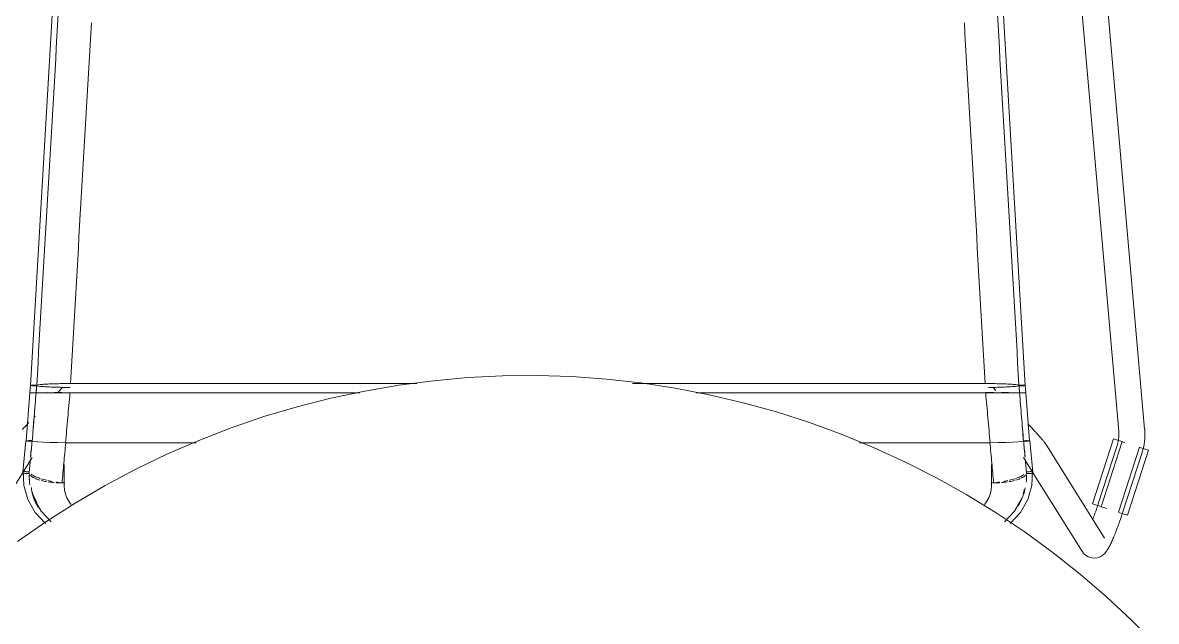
# Model space of a CAD drawing. Header units: millimetres. Extents: x 155927 to 326028, y -36033 to 97293.
# Drawn here: x 181258 to 181781, y 12592 to 12868 of the extents above; entities that cross this region are included whole.
import ezdxf

# ---------------------------------------------------------------- set-up
doc = ezdxf.new("R2010")
doc.units = ezdxf.units.MM
doc.header["$MEASUREMENT"] = 0
doc.layers.add('I-FURN', color=8, linetype='CONTINUOUS', lineweight=9)

msp = doc.modelspace()

# ---------------------------------------------------------------- linework, layer by layer
at = {"layer": 'I-FURN'}
for p, q in [((181775.83, 12680.44), (181736.88, 13123.77)), ((181726.58, 13103.89), (181763.88, 12679.39)), ((181261.88, 12700.57), (181281.16, 13032.48)), ((181720.68, 12700.57), (181701.4, 13032.48)), ((181463.62, 12704.2), (181447.69, 12702.77)), ((181479.6, 12704.99), (181463.62, 12704.2)), ((181495.6, 12705.13), (181479.6, 12704.99)), ((181511.59, 12704.64), (181495.6, 12705.13)), ((181527.55, 12703.51), (181511.59, 12704.64)), ((181543.45, 12701.74), (181527.55, 12703.51)), ((181261.87, 12700.57), (181261.6, 12697.21)), ((181261.94, 12700.6), (181261.88, 12700.57)), ((181261.88, 12700.57), (181261.94, 12700.54)), ((181262.13, 12700.62), (181261.94, 12700.6)), ((181261.94, 12700.54), (181262.13, 12700.51)), ((181262.42, 12700.64), (181262.13, 12700.62)), ((181262.13, 12700.51), (181262.43, 12700.49)), ((181262.8, 12700.66), (181262.42, 12700.64)), ((181262.43, 12700.49), (181262.81, 12700.47)), ((181263.25, 12700.67), (181262.8, 12700.66)), ((181262.81, 12700.47), (181263.26, 12700.46)), ((181263.74, 12700.68), (181263.25, 12700.67)), ((181263.26, 12700.46), (181263.75, 12700.46)), ((181264.24, 12700.68), (181263.74, 12700.68)), ((181263.75, 12700.46), (181264.25, 12700.46)), ((181264.71, 12700.67), (181264.24, 12700.68)), ((181264.25, 12700.46), (181264.72, 12700.47)), ((181265.6, 12700.88), (181264.71, 12700.67)), ((181264.72, 12700.47), (181265.62, 12700.26)), ((181267.35, 12701.07), (181265.6, 12700.88)), ((181265.62, 12700.26), (181267.37, 12700.07)), ((181269.85, 12701.23), (181267.35, 12701.07)), ((181267.37, 12700.07), (181269.87, 12699.9)), ((181272.98, 12701.36), (181269.85, 12701.23)), ((181269.87, 12699.9), (181272.99, 12699.78)), ((181276.54, 12701.43), (181272.98, 12701.36)), ((181272.99, 12699.78), (181276.54, 12699.7)), ((181276.84, 12699.82), (181274.27, 12697.15)), ((181280.33, 12701.46), (181276.54, 12701.43)), ((181276.54, 12699.7), (181280.22, 12699.67)), ((181440.08, 12701.46), (181280.33, 12701.46)), ((181280.33, 12701.46), (181440.08, 12701.46)), ((181416.05, 12698.02), (181400.4, 12694.7)), ((181431.82, 12700.71), (181416.05, 12698.02)), ((181447.69, 12702.77), (181431.82, 12700.71)), ((181702.23, 12701.46), (181539.63, 12701.46)), ((181539.63, 12701.46), (181702.23, 12701.46)), ((181559.27, 12699.34), (181543.45, 12701.74)), ((181574.98, 12696.3), (181559.27, 12699.34)), ((181706.02, 12701.43), (181702.23, 12701.46)), ((181703.77, 12699.68), (181706.02, 12699.7)), ((181707.19, 12698.29), (181705.72, 12699.82)), ((181709.58, 12701.36), (181706.02, 12701.43)), ((181706.02, 12699.7), (181709.57, 12699.78)), ((181709.57, 12699.78), (181712.69, 12699.9)), ((181712.71, 12701.23), (181709.58, 12701.36)), ((181712.69, 12699.9), (181715.19, 12700.07)), ((181715.21, 12701.07), (181712.71, 12701.23)), ((181715.19, 12700.07), (181716.94, 12700.26)), ((181716.96, 12700.88), (181715.21, 12701.07)), ((181716.94, 12700.26), (181717.84, 12700.47)), ((181717.85, 12700.67), (181716.96, 12700.88)), ((181717.84, 12700.47), (181718.31, 12700.46)), ((181718.32, 12700.68), (181717.85, 12700.67)), ((181718.31, 12700.46), (181718.81, 12700.46)), ((181718.82, 12700.68), (181718.32, 12700.68)), ((181718.81, 12700.46), (181719.3, 12700.46)), ((181719.31, 12700.67), (181718.82, 12700.68)), ((181719.3, 12700.46), (181719.75, 12700.47)), ((181719.76, 12700.66), (181719.31, 12700.67)), ((181719.75, 12700.47), (181720.13, 12700.49)), ((181720.14, 12700.64), (181719.76, 12700.66)), ((181720.13, 12700.49), (181720.43, 12700.51)), ((181720.43, 12700.62), (181720.14, 12700.64)), ((181720.62, 12700.6), (181720.43, 12700.62)), ((181720.43, 12700.51), (181720.62, 12700.54)), ((181720.68, 12700.57), (181720.62, 12700.6)), ((181720.62, 12700.54), (181720.68, 12700.57)), ((181720.69, 12700.57), (181720.96, 12697.21)), ((181259.78, 12675.01), (181261.6, 12697.21)), ((181261.67, 12697.21), (181261.6, 12697.21)), ((181261.6, 12697.21), (181261.67, 12697.21)), ((181261.67, 12697.21), (181261.6, 12697.21)), ((181261.6, 12697.21), (181261.67, 12697.21)), ((181261.86, 12697.2), (181261.67, 12697.21)), ((181261.67, 12697.21), (181261.86, 12697.21)), ((181261.86, 12697.21), (181261.67, 12697.21)), ((181261.67, 12697.21), (181261.85, 12697.2)), ((181261.85, 12697.2), (181262.15, 12697.2)), ((181261.86, 12697.21), (181262.15, 12697.21)), ((181262.15, 12697.21), (181261.86, 12697.21)), ((181262.15, 12697.2), (181261.86, 12697.2)), ((181262.15, 12697.21), (181262.54, 12697.22)), ((181262.53, 12697.22), (181262.15, 12697.21)), ((181262.53, 12697.2), (181262.15, 12697.2)), ((181262.15, 12697.2), (181262.53, 12697.2)), ((181262.99, 12697.22), (181262.53, 12697.22)), ((181262.98, 12697.2), (181262.53, 12697.2)), ((181262.53, 12697.2), (181262.98, 12697.2)), ((181262.54, 12697.22), (181262.99, 12697.22)), ((181263.47, 12697.2), (181262.98, 12697.2)), ((181262.98, 12697.2), (181263.47, 12697.2)), ((181262.99, 12697.22), (181263.48, 12697.22)), ((181263.48, 12697.22), (181262.99, 12697.22)), ((181263.97, 12697.2), (181263.47, 12697.2)), ((181263.47, 12697.2), (181263.97, 12697.2)), ((181263.48, 12697.22), (181263.98, 12697.22)), ((181263.97, 12697.22), (181263.48, 12697.22)), ((181264.44, 12697.22), (181263.97, 12697.22)), ((181264.44, 12697.2), (181263.97, 12697.2)), ((181263.97, 12697.2), (181264.44, 12697.2)), ((181263.98, 12697.22), (181264.45, 12697.22)), ((181265.33, 12697.19), (181264.44, 12697.2)), ((181264.44, 12697.2), (181265.32, 12697.19)), ((181265.32, 12697.19), (181267.07, 12697.17)), ((181267.07, 12697.17), (181265.33, 12697.19)), ((181265.34, 12697.23), (181267.1, 12697.24)), ((181267.09, 12697.24), (181265.34, 12697.23)), ((181267.07, 12697.17), (181269.58, 12697.16)), ((181269.57, 12697.16), (181267.08, 12697.17)), ((181269.59, 12697.26), (181267.09, 12697.24)), ((181267.1, 12697.24), (181269.59, 12697.26)), ((181272.71, 12697.15), (181269.58, 12697.16)), ((181269.58, 12697.16), (181272.71, 12697.15)), ((181276.27, 12697.27), (181272.71, 12697.26)), ((181276.28, 12697.15), (181272.71, 12697.15)), ((181272.71, 12697.15), (181276.28, 12697.15)), ((181272.72, 12697.26), (181276.27, 12697.27)), ((181280.06, 12697.15), (181276.28, 12697.15)), ((181276.28, 12697.15), (181280.06, 12697.15)), ((181413.8, 12697.15), (181280.06, 12697.15)), ((181280.06, 12697.15), (181413.8, 12697.15)), ((181400.4, 12694.7), (181384.89, 12690.75)), ((181702.5, 12697.15), (181568.86, 12697.15)), ((181568.86, 12697.15), (181702.5, 12697.15)), ((181590.55, 12692.64), (181574.98, 12696.3)), ((181605.97, 12688.36), (181590.55, 12692.64)), ((181706.28, 12697.15), (181702.5, 12697.15)), ((181702.5, 12697.15), (181706.28, 12697.15)), ((181702.51, 12697.27), (181706.29, 12697.27)), ((181706.29, 12697.27), (181702.51, 12697.27)), ((181709.85, 12697.15), (181706.28, 12697.15)), ((181706.28, 12697.15), (181709.85, 12697.15)), ((181709.84, 12697.26), (181712.97, 12697.26)), ((181712.97, 12697.26), (181709.85, 12697.26)), ((181712.98, 12697.16), (181709.85, 12697.15)), ((181709.85, 12697.15), (181712.98, 12697.16)), ((181712.97, 12697.26), (181715.46, 12697.24)), ((181715.47, 12697.24), (181712.97, 12697.26)), ((181712.98, 12697.16), (181715.49, 12697.17)), ((181715.48, 12697.17), (181712.99, 12697.16)), ((181715.46, 12697.24), (181717.22, 12697.23)), ((181717.22, 12697.23), (181715.47, 12697.24)), ((181717.23, 12697.19), (181715.49, 12697.17)), ((181715.49, 12697.17), (181717.24, 12697.19)), ((181718.12, 12697.2), (181717.23, 12697.19)), ((181717.24, 12697.19), (181718.12, 12697.2)), ((181718.11, 12697.22), (181718.58, 12697.22)), ((181718.59, 12697.22), (181718.12, 12697.22)), ((181718.59, 12697.2), (181718.12, 12697.2)), ((181718.12, 12697.2), (181718.59, 12697.2)), ((181718.58, 12697.22), (181719.08, 12697.22)), ((181719.08, 12697.22), (181718.59, 12697.22)), ((181719.09, 12697.2), (181718.59, 12697.2)), ((181718.59, 12697.2), (181719.09, 12697.2)), ((181719.08, 12697.22), (181719.57, 12697.22)), ((181719.57, 12697.22), (181719.08, 12697.22)), ((181719.58, 12697.2), (181719.09, 12697.2)), ((181719.09, 12697.2), (181719.58, 12697.2)), ((181719.57, 12697.22), (181720.02, 12697.22)), ((181720.03, 12697.22), (181719.57, 12697.22)), ((181720.03, 12697.2), (181719.58, 12697.2)), ((181719.58, 12697.2), (181720.03, 12697.2)), ((181720.02, 12697.22), (181720.41, 12697.21)), ((181720.41, 12697.21), (181720.03, 12697.22)), ((181720.41, 12697.2), (181720.03, 12697.2)), ((181720.03, 12697.2), (181720.41, 12697.2)), ((181720.7, 12697.2), (181720.41, 12697.2)), ((181720.41, 12697.2), (181720.71, 12697.2)), ((181720.89, 12697.21), (181720.96, 12697.21)), ((181720.96, 12697.21), (181720.89, 12697.21)), ((181720.89, 12697.21), (181720.96, 12697.21)), ((181720.96, 12697.21), (181720.89, 12697.21)), ((181722.78, 12675.01), (181720.96, 12697.21)), ((181384.89, 12690.75), (181369.56, 12686.19)), ((181621.2, 12683.47), (181605.97, 12688.36)), ((181259.8, 12682.05), (181260.24, 12682.52)), ((181260.24, 12682.52), (181260.69, 12683)), ((181260.69, 12683), (181261.15, 12683.48)), ((181263.5, 12685.97), (181263.99, 12686.47)), ((181369.56, 12686.19), (181354.42, 12681.02)), ((181636.22, 12677.97), (181621.2, 12683.47)), ((181722.76, 12682.05), (181722.32, 12682.52)), ((181258.13, 12680.25), (181258.53, 12680.69)), ((181258.53, 12680.69), (181258.95, 12681.13)), ((181258.95, 12681.13), (181259.37, 12681.59)), ((181259.37, 12681.59), (181259.8, 12682.05)), ((181354.42, 12681.02), (181339.5, 12675.24)), ((181651.02, 12671.88), (181636.22, 12677.97)), ((181723.19, 12681.59), (181722.76, 12682.05)), ((181723.61, 12681.13), (181723.19, 12681.59)), ((181724.03, 12680.69), (181723.61, 12681.13)), ((181724.43, 12680.25), (181724.03, 12680.69)), ((181724.82, 12679.83), (181724.43, 12680.25)), ((181725.2, 12679.41), (181724.82, 12679.83)), ((181725.57, 12679.01), (181725.2, 12679.41)), ((181725.93, 12678.62), (181725.57, 12679.01)), ((181726.27, 12678.24), (181725.93, 12678.62)), ((181726.6, 12677.88), (181726.27, 12678.24)), ((181726.91, 12677.53), (181726.6, 12677.88)), ((181727.22, 12677.19), (181726.91, 12677.53)), ((181727.5, 12676.87), (181727.22, 12677.19)), ((181763.88, 12679.39), (181763.92, 12678.73)), ((181763.93, 12677.41), (181763.9, 12676.75)), ((181763.92, 12678.73), (181763.94, 12678.07)), ((181763.94, 12678.07), (181763.93, 12677.41)), ((181775.84, 12680.39), (181775.83, 12680.44)), ((181775.91, 12679.25), (181775.84, 12680.39)), ((181775.86, 12675.83), (181775.92, 12676.97)), ((181775.94, 12678.11), (181775.91, 12679.25)), ((181775.92, 12676.97), (181775.94, 12678.11)), ((181258.35, 12660.52), (181259.77, 12675.01)), ((181259.84, 12675.03), (181259.77, 12675.01)), ((181259.77, 12675.01), (181259.84, 12674.98)), ((181259.78, 12675.01), (181259.84, 12675.03)), ((181259.84, 12674.98), (181259.78, 12675.01)), ((181260.02, 12675.06), (181259.84, 12675.03)), ((181259.84, 12675.03), (181260.03, 12675.06)), ((181259.84, 12674.98), (181260.03, 12674.96)), ((181260.32, 12675.08), (181260.02, 12675.06)), ((181260.03, 12675.06), (181260.32, 12675.08)), ((181260.03, 12674.96), (181260.33, 12674.94)), ((181260.33, 12674.94), (181260.03, 12674.96)), ((181260.33, 12674.94), (181260.71, 12674.92)), ((181260.71, 12674.92), (181260.33, 12674.94)), ((181261.15, 12675.11), (181260.7, 12675.1)), ((181260.7, 12675.1), (181261.15, 12675.11)), ((181260.71, 12674.92), (181261.16, 12674.91)), ((181261.17, 12674.91), (181260.71, 12674.92)), ((181261.64, 12675.11), (181261.15, 12675.11)), ((181261.15, 12675.11), (181261.64, 12675.11)), ((181261.16, 12674.91), (181261.65, 12674.9)), ((181261.66, 12674.9), (181261.17, 12674.91)), ((181262.14, 12675.11), (181261.64, 12675.11)), ((181261.64, 12675.11), (181262.14, 12675.11)), ((181261.65, 12674.9), (181262.15, 12674.91)), ((181262.16, 12674.91), (181261.66, 12674.9)), ((181262.61, 12675.1), (181262.14, 12675.11)), ((181262.14, 12675.11), (181262.61, 12675.1)), ((181262.15, 12674.91), (181262.62, 12674.92)), ((181262.63, 12674.92), (181262.16, 12674.91)), ((181262.62, 12674.92), (181263.51, 12674.72)), ((181263.51, 12674.72), (181262.63, 12674.92)), ((181265.23, 12674.55), (181263.51, 12674.72)), ((181263.51, 12674.72), (181265.25, 12674.54)), ((181267.69, 12674.39), (181265.25, 12674.54)), ((181265.25, 12674.54), (181267.73, 12674.39)), ((181270.76, 12674.28), (181267.72, 12674.39)), ((181267.73, 12674.39), (181270.83, 12674.28)), ((181274.27, 12674.21), (181270.82, 12674.28)), ((181270.83, 12674.28), (181274.26, 12674.21)), ((181274.36, 12674.2), (181278.12, 12674.18)), ((181278, 12674.18), (181274.36, 12674.2)), ((181278.12, 12674.18), (181338.24, 12674.18)), ((181338.24, 12674.18), (181278.12, 12674.18)), ((181339.5, 12675.24), (181324.82, 12668.88)), ((181644.32, 12674.18), (181704.44, 12674.18)), ((181704.44, 12674.18), (181644.32, 12674.18)), ((181665.55, 12665.2), (181651.02, 12671.88)), ((181704.44, 12674.18), (181708.2, 12674.2)), ((181708.2, 12674.2), (181704.56, 12674.18)), ((181711.74, 12674.28), (181708.29, 12674.21)), ((181708.3, 12674.21), (181711.73, 12674.28)), ((181711.73, 12674.28), (181714.83, 12674.39)), ((181714.84, 12674.39), (181711.8, 12674.28)), ((181714.83, 12674.39), (181717.31, 12674.54)), ((181717.31, 12674.54), (181714.87, 12674.39)), ((181717.31, 12674.54), (181719.05, 12674.72)), ((181719.05, 12674.72), (181717.33, 12674.55)), ((181719.93, 12674.92), (181719.05, 12674.72)), ((181719.05, 12674.72), (181719.94, 12674.92)), ((181720.4, 12674.91), (181719.93, 12674.92)), ((181719.94, 12674.92), (181720.41, 12674.91)), ((181720.42, 12675.11), (181719.95, 12675.1)), ((181719.95, 12675.1), (181720.42, 12675.11)), ((181720.9, 12674.9), (181720.4, 12674.91)), ((181720.41, 12674.91), (181720.91, 12674.9)), ((181721.39, 12674.91), (181720.9, 12674.9)), ((181720.91, 12674.9), (181721.4, 12674.91)), ((181721.41, 12675.11), (181720.92, 12675.11)), ((181720.92, 12675.11), (181721.41, 12675.11)), ((181721.85, 12674.92), (181721.39, 12674.91)), ((181721.4, 12674.91), (181721.85, 12674.92)), ((181721.86, 12675.1), (181721.41, 12675.11)), ((181721.41, 12675.11), (181721.86, 12675.1)), ((181721.85, 12674.92), (181722.23, 12674.94)), ((181722.23, 12674.94), (181721.85, 12674.92)), ((181722.24, 12675.08), (181721.86, 12675.1)), ((181721.86, 12675.1), (181722.24, 12675.08)), ((181722.23, 12674.94), (181722.53, 12674.96)), ((181722.53, 12674.96), (181722.23, 12674.94)), ((181722.54, 12675.06), (181722.24, 12675.08)), ((181722.24, 12675.08), (181722.53, 12675.06)), ((181722.53, 12675.06), (181722.72, 12675.03)), ((181722.53, 12674.96), (181722.72, 12674.98)), ((181722.72, 12675.03), (181722.54, 12675.06)), ((181722.79, 12675.01), (181722.72, 12675.03)), ((181722.72, 12675.03), (181722.78, 12675.01)), ((181722.78, 12675.01), (181722.72, 12674.98)), ((181722.72, 12674.98), (181722.79, 12675.01)), ((181724.21, 12660.52), (181722.79, 12675.01)), ((181727.78, 12676.56), (181727.5, 12676.87)), ((181728.03, 12676.27), (181727.78, 12676.56)), ((181728.28, 12675.99), (181728.03, 12676.27)), ((181728.51, 12675.72), (181728.28, 12675.99)), ((181728.72, 12675.47), (181728.51, 12675.72)), ((181728.92, 12675.23), (181728.72, 12675.47)), ((181729.11, 12675), (181728.92, 12675.23)), ((181729.29, 12674.77), (181729.11, 12675)), ((181729.47, 12674.55), (181729.29, 12674.77)), ((181729.64, 12674.32), (181729.47, 12674.55)), ((181729.82, 12674.07), (181729.64, 12674.32)), ((181730.04, 12673.74), (181729.82, 12674.07)), ((181757.34, 12630.16), (181730.04, 12673.74)), ((181761.39, 12675.98), (181751.7, 12645.97)), ((181763.13, 12672.83), (181754.42, 12646.02)), ((181755.74, 12644.66), (181765.43, 12674.67)), ((181761.39, 12675.98), (181763.34, 12675.35)), ((181763.14, 12672.86), (181763.13, 12672.83)), ((181763.33, 12673.49), (181763.14, 12672.86)), ((181763.5, 12674.13), (181763.33, 12673.49)), ((181763.34, 12675.35), (181765.31, 12674.71)), ((181763.64, 12674.78), (181763.5, 12674.13)), ((181763.75, 12675.43), (181763.64, 12674.78)), ((181763.84, 12676.09), (181763.75, 12675.43)), ((181773.5, 12672.07), (181763.81, 12642.06)), ((181763.9, 12676.75), (181763.84, 12676.09)), ((181765.53, 12674.64), (181766.69, 12674.26)), ((181773.62, 12672.03), (181775.59, 12671.39)), ((181775.16, 12671.32), (181775.4, 12672.44)), ((181775.4, 12672.44), (181775.6, 12673.56)), ((181775.6, 12673.56), (181775.76, 12674.69)), ((181775.76, 12674.69), (181775.86, 12675.83)), ((181258.65, 12660.92), (181262.69, 12667.37)), ((181324.82, 12668.88), (181310.41, 12661.93)), ((181719.87, 12667.37), (181723.91, 12660.92)), ((181765.83, 12642.31), (181774.54, 12669.12)), ((181777.54, 12670.76), (181767.86, 12640.75)), ((181774.54, 12669.12), (181774.87, 12670.21)), ((181774.87, 12670.21), (181775.16, 12671.32)), ((181775.59, 12671.39), (181777.54, 12670.76)), ((181258.47, 12661.41), (181258.76, 12654.5)), ((181277.41, 12664.14), (181277.41, 12654.38)), ((181310.41, 12661.93), (181296.29, 12654.41)), ((181679.81, 12657.94), (181665.55, 12665.2)), ((181705.15, 12654.38), (181705.15, 12664.14)), ((181724.09, 12661.41), (181723.8, 12654.5)), ((181235.39, 12623.79), (181258.42, 12660.55)), ((181693.77, 12650.12), (181679.81, 12657.94)), ((181724.14, 12660.55), (181747.17, 12623.79)), ((181258.76, 12654.5), (181260.63, 12647.98)), ((181277.47, 12655.63), (181276.42, 12655.63)), ((181296.29, 12654.41), (181282.48, 12646.33)), ((181706.14, 12655.63), (181705.09, 12655.63)), ((181723.8, 12654.5), (181721.93, 12647.98)), ((181260.63, 12647.98), (181264.02, 12641.97)), ((181263.34, 12648.38), (181266.71, 12642.55)), ((181282.48, 12646.33), (181269, 12637.71)), ((181707.4, 12641.75), (181693.77, 12650.12)), ((181719.22, 12648.38), (181715.85, 12642.55)), ((181721.93, 12647.98), (181718.54, 12641.97)), ((181753.65, 12645.34), (181751.7, 12645.97)), ((181754.08, 12645), (181754.31, 12645.69)), ((181754.31, 12645.69), (181754.42, 12646.02)), ((181264.02, 12641.97), (181268.77, 12636.82)), ((181266.71, 12642.55), (181271.39, 12637.64)), ((181720.69, 12632.83), (181707.4, 12641.75)), ((181715.85, 12642.55), (181711.17, 12637.64)), ((181718.54, 12641.97), (181713.79, 12636.82)), ((181752.21, 12639.66), (181752.45, 12640.3)), ((181752.45, 12640.3), (181752.68, 12640.95)), ((181752.68, 12640.95), (181752.92, 12641.6)), ((181752.92, 12641.6), (181753.15, 12642.27)), ((181753.15, 12642.27), (181753.39, 12642.94)), ((181753.39, 12642.94), (181753.62, 12643.62)), ((181753.62, 12643.62), (181753.85, 12644.31)), ((181755.62, 12644.7), (181753.65, 12645.34)), ((181753.85, 12644.31), (181754.08, 12645)), ((181755.84, 12644.63), (181758.32, 12643.83)), ((181765.9, 12641.38), (181763.93, 12642.02)), ((181764.94, 12639.64), (181765.19, 12640.38)), ((181765.19, 12640.38), (181765.44, 12641.11)), ((181765.44, 12641.11), (181765.68, 12641.85)), ((181765.68, 12641.85), (181765.83, 12642.31)), ((181767.86, 12640.75), (181765.9, 12641.38)), ((181269, 12637.71), (181255.88, 12628.56)), ((181751.98, 12639.04), (181752.21, 12639.66)), ((181763.17, 12634.71), (181763.42, 12635.38)), ((181763.42, 12635.38), (181763.68, 12636.07)), ((181763.68, 12636.07), (181763.93, 12636.77)), ((181763.93, 12636.77), (181764.19, 12637.48)), ((181764.19, 12637.48), (181764.44, 12638.19)), ((181764.44, 12638.19), (181764.69, 12638.92)), ((181764.69, 12638.92), (181764.94, 12639.64)), ((181733.61, 12623.4), (181720.69, 12632.83)), ((181761.17, 12629.77), (181761.42, 12630.34)), ((181761.42, 12630.34), (181761.66, 12630.92)), ((181761.66, 12630.92), (181761.91, 12631.51)), ((181761.91, 12631.51), (181762.16, 12632.12)), ((181762.16, 12632.12), (181762.41, 12632.75)), ((181762.41, 12632.75), (181762.66, 12633.39)), ((181762.66, 12633.39), (181762.91, 12634.04)), ((181762.91, 12634.04), (181763.17, 12634.71)), ((181758.35, 12624.32), (181758.6, 12624.7)), ((181758.6, 12624.7), (181758.84, 12625.1)), ((181758.84, 12625.1), (181759.08, 12625.5)), ((181759.08, 12625.5), (181759.31, 12625.91)), ((181759.31, 12625.91), (181759.54, 12626.33)), ((181759.54, 12626.33), (181759.77, 12626.77)), ((181759.77, 12626.77), (181760, 12627.23)), ((181760, 12627.23), (181760.23, 12627.7)), ((181760.23, 12627.7), (181760.46, 12628.19)), ((181760.46, 12628.19), (181760.7, 12628.7)), ((181760.7, 12628.7), (181760.93, 12629.23)), ((181760.93, 12629.23), (181761.17, 12629.77)), ((181746.14, 12613.45), (181733.61, 12623.4)), ((181748.07, 12622.66), (181747.17, 12623.79)), ((181748.07, 12622.66), (181749.8, 12621.44)), ((181749.8, 12621.44), (181752.03, 12620.85)), ((181752.03, 12620.85), (181754, 12621.03)), ((181754, 12621.03), (181755.38, 12621.55)), ((181755.38, 12621.55), (181756.29, 12622.11)), ((181756.29, 12622.11), (181756.92, 12622.63)), ((181756.92, 12622.63), (181757.39, 12623.1)), ((181757.39, 12623.1), (181757.76, 12623.52)), ((181757.76, 12623.52), (181758.07, 12623.93)), ((181758.07, 12623.93), (181758.35, 12624.32)), ((181758.27, 12603.01), (181746.14, 12613.45)), ((181769.96, 12592.1), (181758.27, 12603.01)), ((181781.21, 12580.73), (181769.96, 12592.1))]:
    msp.add_line(p, q, dxfattribs=at)
for points in [[(181284.03, 13032.67), (181280.81, 12977.43), (181274.37, 12866.83), (181267.93, 12756.07), (181264.71, 12700.67)], [(181698.53, 13032.67), (181701.75, 12977.43), (181708.19, 12866.83), (181714.63, 12756.07), (181717.85, 12700.67)], [(181280.33, 12701.46), (181283.52, 12756.99), (181286.72, 12812.52), (181289.92, 12867.95)], [(181692.65, 12867.95), (181695.84, 12812.49), (181699.04, 12756.99), (181702.23, 12701.46)], [(181264.72, 12700.47), (181264.12, 12700.45), (181262.61, 12700.45), (181261.87, 12700.53), (181261.87, 12700.57)], [(181264.44, 12697.2), (181264.48, 12697.78), (181264.57, 12698.93), (181264.66, 12700.09), (181264.71, 12700.67)], [(181264.45, 12697.22), (181264.49, 12697.76), (181264.58, 12698.84), (181264.67, 12699.93), (181264.72, 12700.47)], [(181718.11, 12697.22), (181718.07, 12697.76), (181717.98, 12698.84), (181717.89, 12699.93), (181717.84, 12700.47)], [(181718.12, 12697.2), (181718.08, 12697.78), (181717.99, 12698.93), (181717.9, 12700.09), (181717.85, 12700.67)], [(181264.44, 12697.2), (181264.14, 12693.48), (181263.53, 12686.05), (181262.93, 12678.62), (181262.63, 12674.92)], [(181279.03, 12685.65), (181279.38, 12689.48), (181279.72, 12693.31), (181280.06, 12697.15)], [(181702.5, 12697.15), (181702.84, 12693.31), (181703.18, 12689.48), (181703.53, 12685.65)], [(181718.12, 12697.2), (181718.42, 12693.48), (181719.03, 12686.05), (181719.63, 12678.62), (181719.93, 12674.92)], [(181718.64, 12690.89), (181718.67, 12690.48), (181718.71, 12690.07), (181718.74, 12689.66)], [(181278, 12674.18), (181278.35, 12678), (181278.69, 12681.82), (181279.03, 12685.65)], [(181703.53, 12685.65), (181703.87, 12681.82), (181704.21, 12678), (181704.56, 12674.18)], [(181719.04, 12686.05), (181719.34, 12682.4), (181719.65, 12678.75), (181719.95, 12675.1)], [(181261.9, 12667.38), (181262.14, 12669.87), (181262.38, 12672.39), (181262.62, 12674.92)], [(181261.9, 12668.02), (181262.13, 12670.3), (181262.36, 12672.6), (181262.59, 12674.91)], [(181276.42, 12655.63), (181276.68, 12658.65), (181277.22, 12664.79), (181277.81, 12671.04), (181278.12, 12674.18)], [(181706.14, 12655.63), (181705.88, 12658.65), (181705.34, 12664.79), (181704.75, 12671.04), (181704.44, 12674.18)], [(181720.66, 12667.38), (181720.42, 12669.87), (181720.18, 12672.39), (181719.94, 12674.92)], [(181720.66, 12668.02), (181720.42, 12670.36), (181720.19, 12672.73), (181719.95, 12675.1)], [(181261.19, 12659.96), (181261.4, 12662.12), (181261.61, 12664.31), (181261.82, 12666.51)], [(181721.37, 12659.96), (181721.16, 12662.12), (181720.95, 12664.31), (181720.74, 12666.51)], [(181258.53, 12661.26), (181258.57, 12661.22), (181258.7, 12661.13), (181258.99, 12660.99), (181259.38, 12660.88), (181259.84, 12660.78), (181260.33, 12660.72), (181260.83, 12660.68), (181261.14, 12660.69), (181261.29, 12660.69)], [(181263.74, 12657.79), (181263.04, 12658.12), (181261.9, 12658.82), (181261.33, 12659.57), (181261.19, 12659.96)], [(181261.23, 12659.13), (181261.24, 12658.23), (181261.3, 12657.33), (181261.41, 12656.44)], [(181261.53, 12654.68), (181261.34, 12655.91), (181261.3, 12657.17), (181261.3, 12658.43)], [(181262.2, 12659.61), (181262.61, 12659.28), (181263.13, 12658.96), (181263.77, 12658.65)], [(181264.02, 12658.53), (181264.65, 12658.24), (181265.4, 12657.96), (181266.22, 12657.7)], [(181266.17, 12656.91), (181265.44, 12657.11), (181264.8, 12657.35), (181264.2, 12657.59)], [(181266.64, 12657.54), (181267.44, 12657.29), (181268.32, 12657.06), (181269.24, 12656.84)], [(181269.22, 12656.23), (181268.38, 12656.37), (181267.57, 12656.54), (181266.83, 12656.72)], [(181269.9, 12656.69), (181270.54, 12656.55), (181271.21, 12656.41), (181271.89, 12656.29)], [(181272.71, 12655.79), (181271.81, 12655.87), (181270.92, 12655.97), (181270.07, 12656.09)], [(181273.58, 12656.04), (181274.06, 12655.98), (181274.53, 12655.92), (181275.01, 12655.87)], [(181707.55, 12655.86), (181708.03, 12655.92), (181708.5, 12655.98), (181708.96, 12656.04)], [(181712.49, 12656.09), (181711.64, 12655.97), (181710.77, 12655.85), (181709.86, 12655.79)], [(181710.67, 12656.31), (181711.35, 12656.42), (181712, 12656.55), (181712.66, 12656.69)], [(181713.33, 12656.84), (181714.25, 12657.06), (181715.19, 12657.29), (181716.04, 12657.53)], [(181715.72, 12656.73), (181714.98, 12656.54), (181714.18, 12656.38), (181713.34, 12656.23)], [(181716.37, 12657.69), (181717.18, 12657.95), (181717.99, 12658.24), (181718.54, 12658.53)], [(181718.37, 12657.59), (181717.79, 12657.35), (181717.13, 12657.11), (181716.39, 12656.91)], [(181718.79, 12658.65), (181719.43, 12658.96), (181719.82, 12659.28), (181720.15, 12659.6)], [(181721.37, 12659.96), (181721.23, 12659.57), (181720.66, 12658.82), (181719.52, 12658.12), (181718.83, 12657.79)], [(181721.34, 12658.43), (181721.33, 12657.6), (181721.29, 12656.78), (181721.21, 12655.96)], [(181721.23, 12657.18), (181721.29, 12657.83), (181721.3, 12658.48), (181721.29, 12659.13)], [(181276.42, 12655.63), (181275.47, 12655.63), (181274.55, 12655.67), (181273.64, 12655.72)], [(181277.42, 12654.11), (181277.41, 12654.61), (181277.42, 12655.12), (181277.47, 12655.63)], [(181705.09, 12655.63), (181705.21, 12655.64), (181705.33, 12655.65), (181705.46, 12655.66)], [(181705.09, 12655.63), (181705.14, 12655.12), (181705.16, 12654.61), (181705.15, 12654.1)], [(181708.93, 12655.72), (181708.02, 12655.67), (181707.09, 12655.63), (181706.14, 12655.63)], [(181719.71, 12650.56), (181719.97, 12651.27), (181720.15, 12652), (181720.28, 12652.73)]]:
    msp.add_open_spline(points, degree=3, dxfattribs=at)
for points, knots in [([(181261.87, 12700.57), (181261.87, 12700.59), (181262.01, 12700.61), (181262.4, 12700.65), (181262.79, 12700.66), (181263.24, 12700.67), (181263.74, 12700.68), (181264.24, 12700.68), (181264.56, 12700.67), (181264.71, 12700.67)], [-0.498493, -0.498493, -0.498493, -0.498493, -0.375, -0.3125, -0.25, -0.1875, -0.125, -0.0625, 0, 0, 0, 0]), ([(181264.71, 12700.67), (181264.99, 12700.81), (181266.37, 12701.02), (181269.73, 12701.24), (181272.9, 12701.37), (181276.5, 12701.44), (181279.05, 12701.46), (181280.33, 12701.46)], [-1, -1, -1, -1, -0.666667, -0.5, -0.333333, -0.166667, 0, 0, 0, 0]), ([(181280.22, 12699.67), (181277.7, 12699.68), (181273.93, 12699.73), (181269.75, 12699.9), (181266.4, 12700.12), (181265.01, 12700.32), (181264.72, 12700.47)], [-0.996036, -0.996036, -0.996036, -0.996036, -0.6666667, -0.5, -0.3333333, 0, 0, 0, 0]), ([(181702.23, 12701.46), (181703.51, 12701.46), (181706.06, 12701.44), (181709.66, 12701.37), (181712.83, 12701.24), (181716.19, 12701.02), (181717.57, 12700.81), (181717.85, 12700.67)], [-1, -1, -1, -1, -0.833333, -0.666667, -0.5, -0.333333, 0, 0, 0, 0]), ([(181717.84, 12700.47), (181717.55, 12700.32), (181716.16, 12700.12), (181712.81, 12699.9), (181709.65, 12699.77), (181706.54, 12699.7), (181704.53, 12699.68), (181703.77, 12699.68)], [-1, -1, -1, -1, -0.6666667, -0.5, -0.3333333, -0.1666667, -0.0664381, -0.0664381, -0.0664381, -0.0664381]), ([(181720.69, 12700.57), (181720.69, 12700.55), (181720.55, 12700.52), (181720.15, 12700.49), (181719.77, 12700.47), (181719.31, 12700.46), (181718.81, 12700.46), (181718.31, 12700.46), (181717.99, 12700.46), (181717.84, 12700.47)], [-0.5, -0.5, -0.5, -0.5, -0.375, -0.3125, -0.25, -0.1875, -0.125, -0.0625, 0, 0, 0, 0]), ([(181717.85, 12700.67), (181718.07, 12700.67), (181718.57, 12700.68), (181719.2, 12700.68), (181719.66, 12700.67), (181720.07, 12700.65), (181720.53, 12700.62), (181720.69, 12700.59), (181720.69, 12700.57)], [-1, -1, -1, -1, -0.90625, -0.8125, -0.765625, -0.71875, -0.625, -0.501507, -0.501507, -0.501507, -0.501507]), ([(181264.44, 12697.22), (181264.14, 12693.53), (181263.7, 12688.19), (181263.25, 12682.86), (181263.12, 12681.21)], [0, 0, 0, 0, 0.5, 0.7233886, 0.7233886, 0.7233886, 0.7233886]), ([(181721.27, 12660.69), (181721.49, 12660.68), (181721.98, 12660.69), (181722.73, 12660.78), (181723.4, 12660.93), (181723.83, 12661.1), (181723.99, 12661.22), (181724.03, 12661.26)], [-1, -1, -1, -1, -0.90625, -0.8125, -0.71875, -0.625, -0.5625, -0.5625, -0.5625, -0.5625]), ([(181261.19, 12659.96), (181261.04, 12659.94), (181260.76, 12659.91), (181260.33, 12659.89), (181259.96, 12659.9), (181259.67, 12659.93), (181259.4, 12659.96), (181259.15, 12660.01), (181258.92, 12660.07), (181258.73, 12660.14), (181258.53, 12660.24), (181258.43, 12660.32), (181258.4, 12660.37)], [0, 0, 0, 0, 0.0555556, 0.1111111, 0.1666667, 0.1944444, 0.2222222, 0.2777778, 0.3055556, 0.3333333, 0.3888889, 0.4444444, 0.4444444, 0.4444444, 0.4444444]), ([(181724.16, 12660.37), (181724.14, 12660.35), (181724.1, 12660.3), (181723.99, 12660.22), (181723.8, 12660.12), (181723.48, 12660.02), (181723.08, 12659.95), (181722.73, 12659.91), (181722.35, 12659.89), (181721.91, 12659.9), (181721.55, 12659.93), (181721.37, 12659.96)], [0.5555556, 0.5555556, 0.5555556, 0.5555556, 0.5833333, 0.6180556, 0.6527778, 0.7222222, 0.7916667, 0.8263889, 0.8611111, 0.9305556, 1, 1, 1, 1]), ([(181265.39, 12644.5), (181264.82, 12645.39), (181263.16, 12648.21), (181262.55, 12651.32), (181262.26, 12653.46)], [0.591443, 0.591443, 0.591443, 0.591443, 0.6666667, 0.8236682, 0.8236682, 0.8236682, 0.8236682]), ([(181262.26, 12652.35), (181262.66, 12651.01), (181263.39, 12649.05), (181264.39, 12647.22), (181264.74, 12646.65)], [0.2297626, 0.2297626, 0.2297626, 0.2297626, 0.3333333, 0.3824546, 0.3824546, 0.3824546, 0.3824546]), ([(181280.58, 12645.73), (181279.81, 12646.64), (181277.88, 12649.64), (181277.25, 12653.24), (181277.47, 12655.63)], [0.5, 0.5, 0.5, 0.5, 0.6666667, 1, 1, 1, 1]), ([(181705.09, 12655.63), (181705.31, 12653.24), (181704.68, 12649.64), (181702.75, 12646.64), (181701.98, 12645.73)], [0, 0, 0, 0, 0.3333333, 0.5, 0.5, 0.5, 0.5]), ([(181720.77, 12653.28), (181720.33, 12651.2), (181719.35, 12648.24), (181717.79, 12645.57), (181717.26, 12644.77)], [-0.8210019, -0.8210019, -0.8210019, -0.8210019, -0.6666667, -0.5975811, -0.5975811, -0.5975811, -0.5975811])]:
    msp.add_open_spline(points, degree=3, knots=knots, dxfattribs=at)

doc.saveas('drawing.dxf')
